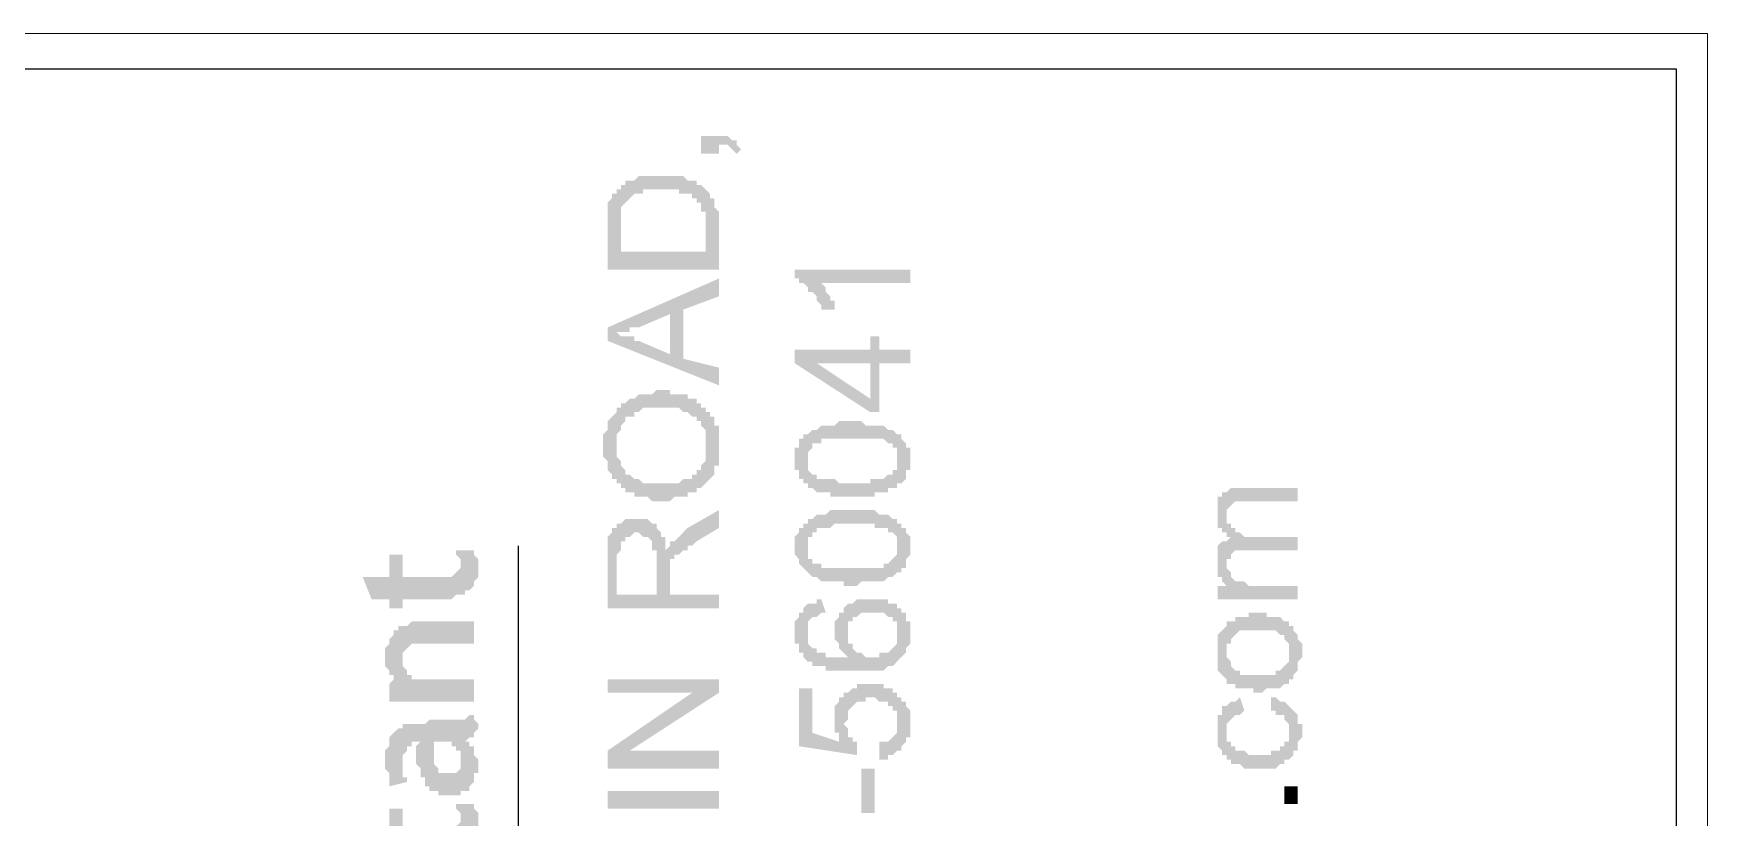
# Model space of a CAD drawing. Header units: inches. Extents: x -41599880 to -41577026, y -18110 to -4738.
# Drawn here: x -41578452 to -41577026, y -5405 to -4738 of the extents above; entities that cross this region are included whole.
import ezdxf

# ---------------------------------------------------------------- set-up
doc = ezdxf.new("R2010")
doc.units = ezdxf.units.IN
doc.header["$MEASUREMENT"] = 0
doc.layers.add('PDF_Geometry', color=40, linetype='Continuous')
doc.layers.add('PDF_Solid Fills', color=9, linetype='Continuous')

msp = doc.modelspace()

# ---------------------------------------------------------------- hatches: boundary and pattern name
at = {"layer": 'PDF_Solid Fills'}
for points in [[(-41577883.1, -4824.7), (-41577883.1, -4839.9), (-41577867.9, -4839.9), (-41577867.9, -4832.3), (-41577867.9, -4832.3), (-41577864.1, -4832.3), (-41577860.3, -4832.3), (-41577860.3, -4832.3), (-41577856.5, -4836.1), (-41577856.5, -4836.1), (-41577852.7, -4839.9), (-41577849, -4836.1), (-41577849, -4836.1), (-41577852.7, -4832.3), (-41577852.7, -4832.3), (-41577852.7, -4828.5), (-41577856.5, -4828.5), (-41577856.5, -4828.5), (-41577860.3, -4824.7), (-41577864.1, -4824.7), (-41577864.1, -4824.7), (-41577867.9, -4824.7)], [(-41577955.1, -4870.2), (-41577951.4, -4904.4), (-41577951.4, -4904.4), (-41577951.4, -4900.6), (-41577951.4, -4896.8), (-41577951.4, -4893), (-41577951.4, -4893), (-41577951.4, -4889.2), (-41577951.4, -4889.2), (-41577951.4, -4885.4), (-41577951.4, -4885.4), (-41577947.6, -4881.6), (-41577947.6, -4881.6), (-41577943.8, -4877.8), (-41577943.8, -4877.8), (-41577940, -4874), (-41577940, -4874), (-41577940, -4874), (-41577936.2, -4874), (-41577932.4, -4874), (-41577932.4, -4870.2), (-41577928.6, -4870.2), (-41577924.8, -4870.2), (-41577924.8, -4870.2), (-41577921, -4870.2), (-41577917.2, -4870.2), (-41577917.2, -4870.2), (-41577913.4, -4870.2), (-41577909.6, -4870.2), (-41577909.6, -4870.2), (-41577905.8, -4870.2), (-41577902, -4870.2), (-41577902, -4874), (-41577898.3, -4874), (-41577898.3, -4874), (-41577894.5, -4874), (-41577890.7, -4874), (-41577890.7, -4877.8), (-41577886.9, -4877.8), (-41577886.9, -4881.6), (-41577886.9, -4881.6), (-41577883.1, -4881.6), (-41577883.1, -4885.4), (-41577883.1, -4889.2), (-41577879.3, -4889.2), (-41577879.3, -4893), (-41577879.3, -4893), (-41577879.3, -4896.8), (-41577879.3, -4900.6), (-41577879.3, -4904.4), (-41577879.3, -4923.3), (-41577879.3, -4870.2), (-41577883.1, -4866.5), (-41577883.1, -4866.5), (-41577886.9, -4866.5), (-41577886.9, -4862.7), (-41577890.7, -4862.7), (-41577890.7, -4862.7), (-41577894.5, -4862.7), (-41577898.3, -4858.9), (-41577898.3, -4858.9), (-41577902, -4858.9), (-41577902, -4858.9), (-41577905.8, -4858.9), (-41577909.6, -4858.9), (-41577909.6, -4858.9), (-41577913.4, -4858.9), (-41577917.2, -4858.9), (-41577921, -4858.9), (-41577921, -4858.9), (-41577924.8, -4858.9), (-41577928.6, -4858.9), (-41577928.6, -4858.9), (-41577932.4, -4858.9), (-41577936.2, -4858.9), (-41577936.2, -4858.9), (-41577940, -4862.7), (-41577940, -4862.7), (-41577943.8, -4862.7), (-41577947.6, -4862.7), (-41577947.6, -4866.5), (-41577951.4, -4866.5), (-41577951.4, -4870.2)], [(-41577962.7, -4904.4), (-41577962.7, -4938.5), (-41577867.9, -4938.5), (-41577867.9, -4900.6), (-41577867.9, -4900.6), (-41577867.9, -4896.8), (-41577867.9, -4893), (-41577867.9, -4893), (-41577867.9, -4889.2), (-41577871.7, -4885.4), (-41577871.7, -4885.4), (-41577871.7, -4881.6), (-41577871.7, -4877.8), (-41577875.5, -4877.8), (-41577875.5, -4874), (-41577875.5, -4874), (-41577879.3, -4870.2), (-41577879.3, -4870.2), (-41577879.3, -4923.3), (-41577951.4, -4923.3), (-41577951.4, -4904.4), (-41577955.1, -4870.2), (-41577955.1, -4874), (-41577958.9, -4874), (-41577958.9, -4877.8), (-41577958.9, -4877.8), (-41577962.7, -4881.6), (-41577962.7, -4885.4), (-41577962.7, -4885.4), (-41577962.7, -4889.2), (-41577962.7, -4889.2), (-41577962.7, -4893), (-41577962.7, -4893), (-41577962.7, -4896.8), (-41577962.7, -4900.6)], [(-41577962.7, -4987.8), (-41577955.1, -4991.6), (-41577951.4, -4991.6), (-41577951.4, -4991.6), (-41577947.6, -4991.6), (-41577943.8, -4991.6), (-41577943.8, -4987.8), (-41577940, -4987.8), (-41577936.2, -4987.8), (-41577936.2, -4987.8), (-41577909.6, -4976.4), (-41577909.6, -5010.6), (-41577898.3, -4972.6), (-41577867.9, -4961.3), (-41577867.9, -4946.1)], [(-41577803.4, -4938.5), (-41577803.4, -4946.1), (-41577803.4, -4946.1), (-41577799.6, -4946.1), (-41577799.6, -4949.9), (-41577795.9, -4949.9), (-41577795.9, -4949.9), (-41577792.1, -4953.7), (-41577792.1, -4957.5), (-41577788.3, -4957.5), (-41577788.3, -4957.5), (-41577784.5, -4961.3), (-41577784.5, -4965.1), (-41577784.5, -4965.1), (-41577780.7, -4949.9), (-41577704.8, -4949.9), (-41577704.8, -4938.5)], [(-41577784.5, -4965.1), (-41577780.7, -4968.9), (-41577780.7, -4968.9), (-41577780.7, -4972.6), (-41577769.3, -4972.6), (-41577769.3, -4972.6), (-41577769.3, -4968.9), (-41577769.3, -4968.9), (-41577769.3, -4965.1), (-41577773.1, -4965.1), (-41577773.1, -4961.3), (-41577773.1, -4961.3), (-41577776.9, -4957.5), (-41577776.9, -4953.7), (-41577776.9, -4953.7), (-41577780.7, -4949.9), (-41577780.7, -4949.9)], [(-41577962.7, -4987.8), (-41577962.7, -4999.2), (-41577867.9, -5037.1), (-41577867.9, -5022), (-41577898.3, -5014.4), (-41577898.3, -4972.6), (-41577909.6, -5010.6), (-41577936.2, -4999.2), (-41577936.2, -4999.2), (-41577940, -4999.2), (-41577940, -4995.4), (-41577943.8, -4995.4), (-41577947.6, -4995.4), (-41577947.6, -4995.4), (-41577951.4, -4995.4), (-41577955.1, -4991.6)], [(-41577803.4, -5006.8), (-41577803.4, -5018.2), (-41577739, -5059.9), (-41577731.4, -5059.9), (-41577731.4, -5018.2), (-41577704.8, -5018.2), (-41577704.8, -5006.8), (-41577731.4, -5006.8), (-41577731.4, -4995.4), (-41577739, -4995.4), (-41577739, -5006.8), (-41577739, -5048.5), (-41577784.5, -5018.2)], [(-41577803.4, -5006.8), (-41577784.5, -5018.2), (-41577739, -5018.2), (-41577739, -5048.5), (-41577739, -5006.8)], [(-41577966.5, -5090.2), (-41577966.5, -5090.2), (-41577966.5, -5090.2), (-41577966.5, -5094), (-41577966.5, -5097.8), (-41577966.5, -5097.8), (-41577962.7, -5101.6), (-41577962.7, -5105.4), (-41577962.7, -5105.4), (-41577962.7, -5109.2), (-41577958.9, -5113), (-41577958.9, -5113), (-41577958.9, -5116.8), (-41577955.1, -5116.8), (-41577955.1, -5086.4), (-41577955.1, -5086.4), (-41577955.1, -5082.6), (-41577955.1, -5078.8), (-41577955.1, -5078.8), (-41577951.4, -5075), (-41577951.4, -5075), (-41577951.4, -5071.3), (-41577947.6, -5067.5), (-41577947.6, -5067.5), (-41577947.6, -5063.7), (-41577943.8, -5063.7), (-41577940, -5063.7), (-41577940, -5059.9), (-41577936.2, -5059.9), (-41577936.2, -5059.9), (-41577932.4, -5056.1), (-41577928.6, -5056.1), (-41577928.6, -5056.1), (-41577924.8, -5056.1), (-41577921, -5056.1), (-41577921, -5056.1), (-41577917.2, -5056.1), (-41577913.4, -5056.1), (-41577909.6, -5056.1), (-41577909.6, -5056.1), (-41577905.8, -5056.1), (-41577902, -5056.1), (-41577902, -5056.1), (-41577898.3, -5059.9), (-41577894.5, -5059.9), (-41577894.5, -5059.9), (-41577890.7, -5063.7), (-41577890.7, -5063.7), (-41577886.9, -5063.7), (-41577886.9, -5063.7), (-41577886.9, -5067.5), (-41577883.1, -5067.5), (-41577883.1, -5071.3), (-41577879.3, -5075), (-41577879.3, -5075), (-41577879.3, -5078.8), (-41577879.3, -5078.8), (-41577879.3, -5082.6), (-41577879.3, -5086.4), (-41577879.3, -5090.2), (-41577879.3, -5059.9), (-41577879.3, -5056.1), (-41577883.1, -5056.1), (-41577883.1, -5052.3), (-41577886.9, -5052.3), (-41577886.9, -5048.5), (-41577890.7, -5048.5), (-41577890.7, -5048.5), (-41577894.5, -5048.5), (-41577894.5, -5044.7), (-41577898.3, -5044.7), (-41577902, -5044.7), (-41577902, -5044.7), (-41577905.8, -5044.7), (-41577909.6, -5044.7), (-41577909.6, -5040.9), (-41577913.4, -5040.9), (-41577917.2, -5040.9), (-41577917.2, -5040.9), (-41577921, -5040.9), (-41577921, -5040.9), (-41577924.8, -5044.7), (-41577928.6, -5044.7), (-41577928.6, -5044.7), (-41577932.4, -5044.7), (-41577936.2, -5044.7), (-41577936.2, -5044.7), (-41577940, -5048.5), (-41577943.8, -5048.5), (-41577943.8, -5048.5), (-41577943.8, -5048.5), (-41577947.6, -5052.3), (-41577951.4, -5052.3), (-41577951.4, -5056.1), (-41577955.1, -5056.1), (-41577955.1, -5059.9), (-41577955.1, -5059.9), (-41577958.9, -5063.7), (-41577958.9, -5063.7), (-41577958.9, -5063.7), (-41577962.7, -5067.5), (-41577962.7, -5071.3), (-41577962.7, -5071.3), (-41577962.7, -5075), (-41577966.5, -5078.8), (-41577966.5, -5078.8), (-41577966.5, -5082.6), (-41577966.5, -5086.4)], [(-41577955.1, -5116.8), (-41577955.1, -5120.6), (-41577951.4, -5120.6), (-41577951.4, -5120.6), (-41577951.4, -5124.4), (-41577947.6, -5124.4), (-41577947.6, -5128.1), (-41577943.8, -5128.1), (-41577940, -5128.1), (-41577940, -5131.9), (-41577936.2, -5131.9), (-41577936.2, -5131.9), (-41577932.4, -5131.9), (-41577928.6, -5131.9), (-41577928.6, -5131.9), (-41577924.8, -5135.7), (-41577921, -5135.7), (-41577917.2, -5135.7), (-41577913.4, -5135.7), (-41577913.4, -5135.7), (-41577913.4, -5135.7), (-41577909.6, -5135.7), (-41577905.8, -5131.9), (-41577902, -5131.9), (-41577902, -5131.9), (-41577898.3, -5131.9), (-41577894.5, -5131.9), (-41577894.5, -5128.1), (-41577890.7, -5128.1), (-41577890.7, -5128.1), (-41577886.9, -5128.1), (-41577886.9, -5124.4), (-41577883.1, -5124.4), (-41577883.1, -5124.4), (-41577879.3, -5120.6), (-41577879.3, -5120.6), (-41577875.5, -5116.8), (-41577875.5, -5116.8), (-41577871.7, -5113), (-41577871.7, -5113), (-41577871.7, -5109.2), (-41577871.7, -5105.4), (-41577867.9, -5105.4), (-41577867.9, -5101.6), (-41577867.9, -5097.8), (-41577867.9, -5097.8), (-41577867.9, -5094), (-41577867.9, -5090.2), (-41577867.9, -5090.2), (-41577867.9, -5086.4), (-41577867.9, -5086.4), (-41577867.9, -5082.6), (-41577867.9, -5078.8), (-41577867.9, -5078.8), (-41577867.9, -5075), (-41577867.9, -5071.3), (-41577871.7, -5071.3), (-41577871.7, -5067.5), (-41577871.7, -5063.7), (-41577871.7, -5063.7), (-41577875.5, -5063.7), (-41577875.5, -5059.9), (-41577879.3, -5059.9), (-41577879.3, -5090.2), (-41577879.3, -5090.2), (-41577879.3, -5090.2), (-41577879.3, -5094), (-41577879.3, -5097.8), (-41577879.3, -5097.8), (-41577879.3, -5101.6), (-41577883.1, -5105.4), (-41577883.1, -5105.4), (-41577883.1, -5109.2), (-41577886.9, -5109.2), (-41577886.9, -5113), (-41577886.9, -5113), (-41577890.7, -5113), (-41577890.7, -5116.8), (-41577894.5, -5116.8), (-41577898.3, -5116.8), (-41577898.3, -5116.8), (-41577902, -5120.6), (-41577902, -5120.6), (-41577905.8, -5120.6), (-41577909.6, -5120.6), (-41577913.4, -5120.6), (-41577913.4, -5120.6), (-41577917.2, -5120.6), (-41577921, -5120.6), (-41577924.8, -5120.6), (-41577928.6, -5120.6), (-41577928.6, -5120.6), (-41577932.4, -5120.6), (-41577936.2, -5116.8), (-41577936.2, -5116.8), (-41577940, -5116.8), (-41577940, -5116.8), (-41577943.8, -5113), (-41577943.8, -5113), (-41577947.6, -5113), (-41577947.6, -5109.2), (-41577947.6, -5109.2), (-41577951.4, -5105.4), (-41577951.4, -5101.6), (-41577951.4, -5101.6), (-41577955.1, -5097.8), (-41577955.1, -5097.8), (-41577955.1, -5094), (-41577955.1, -5090.2), (-41577955.1, -5086.4)], [(-41577803.4, -5101.6), (-41577803.4, -5101.6), (-41577803.4, -5101.6), (-41577803.4, -5105.4), (-41577803.4, -5109.2), (-41577799.6, -5109.2), (-41577799.6, -5113), (-41577799.6, -5116.8), (-41577795.9, -5116.8), (-41577795.9, -5116.8), (-41577795.9, -5120.6), (-41577792.1, -5120.6), (-41577792.1, -5101.6), (-41577792.1, -5097.8), (-41577792.1, -5097.8), (-41577792.1, -5094), (-41577792.1, -5094), (-41577788.3, -5090.2), (-41577788.3, -5086.4), (-41577784.5, -5086.4), (-41577784.5, -5086.4), (-41577784.5, -5086.4), (-41577780.7, -5086.4), (-41577780.7, -5082.6), (-41577776.9, -5082.6), (-41577776.9, -5082.6), (-41577773.1, -5082.6), (-41577769.3, -5082.6), (-41577769.3, -5082.6), (-41577765.5, -5082.6), (-41577761.7, -5082.6), (-41577757.9, -5082.6), (-41577754.1, -5082.6), (-41577754.1, -5082.6), (-41577750.3, -5082.6), (-41577746.6, -5082.6), (-41577742.8, -5082.6), (-41577739, -5082.6), (-41577735.2, -5082.6), (-41577735.2, -5082.6), (-41577731.4, -5082.6), (-41577731.4, -5082.6), (-41577727.6, -5082.6), (-41577723.8, -5086.4), (-41577723.8, -5086.4), (-41577723.8, -5086.4), (-41577720, -5086.4), (-41577720, -5090.2), (-41577716.2, -5090.2), (-41577716.2, -5094), (-41577716.2, -5094), (-41577716.2, -5097.8), (-41577716.2, -5101.6), (-41577716.2, -5078.8), (-41577716.2, -5078.8), (-41577720, -5075), (-41577720, -5075), (-41577723.8, -5075), (-41577727.6, -5071.3), (-41577727.6, -5071.3), (-41577727.6, -5071.3), (-41577731.4, -5071.3), (-41577735.2, -5071.3), (-41577735.2, -5071.3), (-41577739, -5071.3), (-41577742.8, -5071.3), (-41577746.6, -5067.5), (-41577746.6, -5067.5), (-41577750.3, -5067.5), (-41577754.1, -5067.5), (-41577754.1, -5067.5), (-41577757.9, -5067.5), (-41577761.7, -5067.5), (-41577765.5, -5067.5), (-41577769.3, -5071.3), (-41577769.3, -5071.3), (-41577773.1, -5071.3), (-41577773.1, -5071.3), (-41577776.9, -5071.3), (-41577780.7, -5071.3), (-41577780.7, -5071.3), (-41577784.5, -5075), (-41577788.3, -5075), (-41577788.3, -5075), (-41577792.1, -5078.8), (-41577792.1, -5078.8), (-41577795.9, -5078.8), (-41577795.9, -5082.6), (-41577799.6, -5082.6), (-41577799.6, -5086.4), (-41577799.6, -5086.4), (-41577799.6, -5090.2), (-41577803.4, -5090.2), (-41577803.4, -5094), (-41577803.4, -5097.8)], [(-41577792.1, -5120.6), (-41577792.1, -5124.4), (-41577788.3, -5124.4), (-41577788.3, -5124.4), (-41577784.5, -5128.1), (-41577780.7, -5128.1), (-41577780.7, -5128.1), (-41577776.9, -5128.1), (-41577776.9, -5128.1), (-41577773.1, -5128.1), (-41577773.1, -5131.9), (-41577769.3, -5131.9), (-41577765.5, -5131.9), (-41577761.7, -5131.9), (-41577761.7, -5131.9), (-41577757.9, -5131.9), (-41577754.1, -5131.9), (-41577754.1, -5131.9), (-41577750.3, -5131.9), (-41577746.6, -5131.9), (-41577742.8, -5131.9), (-41577739, -5131.9), (-41577735.2, -5131.9), (-41577735.2, -5128.1), (-41577731.4, -5128.1), (-41577727.6, -5128.1), (-41577727.6, -5128.1), (-41577723.8, -5128.1), (-41577723.8, -5124.4), (-41577720, -5124.4), (-41577720, -5124.4), (-41577716.2, -5124.4), (-41577716.2, -5120.6), (-41577712.4, -5120.6), (-41577712.4, -5120.6), (-41577708.6, -5116.8), (-41577708.6, -5116.8), (-41577708.6, -5113), (-41577708.6, -5109.2), (-41577704.8, -5109.2), (-41577704.8, -5105.4), (-41577704.8, -5101.6), (-41577704.8, -5101.6), (-41577704.8, -5101.6), (-41577704.8, -5097.8), (-41577704.8, -5094), (-41577704.8, -5090.2), (-41577708.6, -5090.2), (-41577708.6, -5086.4), (-41577708.6, -5086.4), (-41577712.4, -5082.6), (-41577712.4, -5082.6), (-41577712.4, -5078.8), (-41577716.2, -5078.8), (-41577716.2, -5101.6), (-41577716.2, -5101.6), (-41577716.2, -5101.6), (-41577716.2, -5105.4), (-41577716.2, -5109.2), (-41577720, -5109.2), (-41577720, -5113), (-41577723.8, -5113), (-41577723.8, -5113), (-41577723.8, -5113), (-41577727.6, -5116.8), (-41577727.6, -5116.8), (-41577731.4, -5116.8), (-41577731.4, -5116.8), (-41577735.2, -5116.8), (-41577739, -5116.8), (-41577739, -5120.6), (-41577742.8, -5120.6), (-41577746.6, -5120.6), (-41577750.3, -5120.6), (-41577754.1, -5120.6), (-41577757.9, -5120.6), (-41577757.9, -5120.6), (-41577761.7, -5120.6), (-41577765.5, -5120.6), (-41577769.3, -5116.8), (-41577773.1, -5116.8), (-41577773.1, -5116.8), (-41577776.9, -5116.8), (-41577780.7, -5116.8), (-41577780.7, -5116.8), (-41577784.5, -5116.8), (-41577784.5, -5113), (-41577788.3, -5113), (-41577788.3, -5113), (-41577792.1, -5109.2), (-41577792.1, -5109.2), (-41577792.1, -5105.4), (-41577792.1, -5101.6), (-41577792.1, -5101.6)], [(-41577443.1, -5147.1), (-41577443.1, -5147.1), (-41577443.1, -5150.9), (-41577443.1, -5150.9), (-41577443.1, -5154.7), (-41577443.1, -5158.5), (-41577439.3, -5158.5), (-41577439.3, -5162.3), (-41577435.6, -5162.3), (-41577435.6, -5166.1), (-41577435.6, -5147.1), (-41577435.6, -5147.1), (-41577435.6, -5143.3), (-41577431.8, -5139.5), (-41577431.8, -5139.5), (-41577431.8, -5139.5), (-41577428, -5135.7), (-41577428, -5135.7), (-41577424.2, -5135.7), (-41577420.4, -5135.7), (-41577416.6, -5135.7), (-41577374.9, -5135.7), (-41577374.9, -5124.4), (-41577420.4, -5124.4), (-41577420.4, -5124.4), (-41577424.2, -5124.4), (-41577428, -5124.4), (-41577431.8, -5124.4), (-41577431.8, -5124.4), (-41577435.6, -5128.1), (-41577439.3, -5128.1), (-41577439.3, -5128.1), (-41577439.3, -5131.9), (-41577443.1, -5131.9), (-41577443.1, -5135.7), (-41577443.1, -5135.7), (-41577443.1, -5139.5), (-41577443.1, -5143.3)], [(-41577913.4, -5177.4), (-41577909.6, -5200.2), (-41577909.6, -5196.4), (-41577909.6, -5196.4), (-41577909.6, -5192.6), (-41577909.6, -5192.6), (-41577909.6, -5188.8), (-41577909.6, -5185), (-41577905.8, -5185), (-41577905.8, -5185), (-41577905.8, -5181.2), (-41577902, -5181.2), (-41577902, -5181.2), (-41577898.3, -5177.4), (-41577898.3, -5177.4), (-41577894.5, -5177.4), (-41577894.5, -5173.7), (-41577890.7, -5173.7), (-41577886.9, -5169.9), (-41577867.9, -5158.5), (-41577867.9, -5143.3), (-41577894.5, -5158.5), (-41577894.5, -5158.5), (-41577898.3, -5162.3), (-41577898.3, -5162.3), (-41577902, -5166.1), (-41577902, -5166.1), (-41577905.8, -5169.9), (-41577905.8, -5169.9), (-41577909.6, -5169.9), (-41577909.6, -5173.7), (-41577909.6, -5173.7)], [(-41577803.4, -5173.7), (-41577803.4, -5173.7), (-41577803.4, -5177.4), (-41577803.4, -5181.2), (-41577803.4, -5181.2), (-41577799.6, -5185), (-41577799.6, -5188.8), (-41577799.6, -5188.8), (-41577795.9, -5192.6), (-41577795.9, -5192.6), (-41577795.9, -5192.6), (-41577792.1, -5196.4), (-41577792.1, -5173.7), (-41577792.1, -5173.7), (-41577792.1, -5169.9), (-41577792.1, -5169.9), (-41577792.1, -5166.1), (-41577788.3, -5166.1), (-41577788.3, -5162.3), (-41577784.5, -5162.3), (-41577784.5, -5162.3), (-41577784.5, -5158.5), (-41577780.7, -5158.5), (-41577780.7, -5158.5), (-41577776.9, -5158.5), (-41577776.9, -5158.5), (-41577773.1, -5158.5), (-41577769.3, -5154.7), (-41577769.3, -5154.7), (-41577765.5, -5154.7), (-41577761.7, -5154.7), (-41577757.9, -5154.7), (-41577754.1, -5154.7), (-41577754.1, -5154.7), (-41577750.3, -5154.7), (-41577746.6, -5154.7), (-41577742.8, -5154.7), (-41577739, -5154.7), (-41577735.2, -5154.7), (-41577735.2, -5158.5), (-41577731.4, -5158.5), (-41577731.4, -5158.5), (-41577727.6, -5158.5), (-41577723.8, -5158.5), (-41577723.8, -5158.5), (-41577723.8, -5162.3), (-41577720, -5162.3), (-41577720, -5162.3), (-41577716.2, -5166.1), (-41577716.2, -5166.1), (-41577716.2, -5169.9), (-41577716.2, -5173.7), (-41577716.2, -5173.7), (-41577716.2, -5154.7), (-41577716.2, -5150.9), (-41577720, -5150.9), (-41577720, -5150.9), (-41577723.8, -5147.1), (-41577727.6, -5147.1), (-41577727.6, -5147.1), (-41577727.6, -5147.1), (-41577731.4, -5147.1), (-41577735.2, -5143.3), (-41577735.2, -5143.3), (-41577739, -5143.3), (-41577742.8, -5143.3), (-41577746.6, -5143.3), (-41577746.6, -5143.3), (-41577750.3, -5143.3), (-41577754.1, -5143.3), (-41577754.1, -5143.3), (-41577757.9, -5143.3), (-41577761.7, -5143.3), (-41577765.5, -5143.3), (-41577769.3, -5143.3), (-41577769.3, -5143.3), (-41577773.1, -5143.3), (-41577773.1, -5143.3), (-41577776.9, -5147.1), (-41577780.7, -5147.1), (-41577780.7, -5147.1), (-41577784.5, -5147.1), (-41577788.3, -5150.9), (-41577788.3, -5150.9), (-41577792.1, -5150.9), (-41577792.1, -5154.7), (-41577795.9, -5154.7), (-41577795.9, -5158.5), (-41577799.6, -5158.5), (-41577799.6, -5162.3), (-41577799.6, -5162.3), (-41577799.6, -5162.3), (-41577803.4, -5166.1), (-41577803.4, -5169.9)], [(-41577962.7, -5185), (-41577962.7, -5226.8), (-41577867.9, -5226.8), (-41577867.9, -5215.4), (-41577909.6, -5215.4), (-41577909.6, -5200.2), (-41577913.4, -5177.4), (-41577913.4, -5173.7), (-41577913.4, -5173.7), (-41577913.4, -5169.9), (-41577913.4, -5166.1), (-41577917.2, -5166.1), (-41577917.2, -5162.3), (-41577917.2, -5162.3), (-41577921, -5158.5), (-41577921, -5158.5), (-41577921, -5154.7), (-41577921, -5215.4), (-41577955.1, -5215.4), (-41577955.1, -5185), (-41577955.1, -5158.5), (-41577958.9, -5158.5), (-41577958.9, -5162.3), (-41577958.9, -5162.3), (-41577962.7, -5166.1), (-41577962.7, -5166.1), (-41577962.7, -5166.1), (-41577962.7, -5169.9), (-41577962.7, -5173.7), (-41577962.7, -5173.7), (-41577962.7, -5177.4), (-41577962.7, -5181.2)], [(-41577955.1, -5158.5), (-41577955.1, -5185), (-41577955.1, -5181.2), (-41577955.1, -5181.2), (-41577951.4, -5177.4), (-41577951.4, -5173.7), (-41577951.4, -5173.7), (-41577951.4, -5169.9), (-41577947.6, -5169.9), (-41577947.6, -5166.1), (-41577947.6, -5166.1), (-41577943.8, -5166.1), (-41577940, -5162.3), (-41577940, -5162.3), (-41577936.2, -5162.3), (-41577936.2, -5162.3), (-41577932.4, -5166.1), (-41577928.6, -5166.1), (-41577928.6, -5166.1), (-41577924.8, -5169.9), (-41577924.8, -5169.9), (-41577924.8, -5173.7), (-41577924.8, -5173.7), (-41577924.8, -5177.4), (-41577921, -5177.4), (-41577921, -5181.2), (-41577921, -5185), (-41577921, -5188.8), (-41577921, -5215.4), (-41577921, -5154.7), (-41577924.8, -5154.7), (-41577924.8, -5154.7), (-41577928.6, -5150.9), (-41577928.6, -5150.9), (-41577932.4, -5150.9), (-41577936.2, -5150.9), (-41577940, -5150.9), (-41577940, -5150.9), (-41577943.8, -5150.9), (-41577943.8, -5150.9), (-41577947.6, -5150.9), (-41577951.4, -5154.7), (-41577951.4, -5154.7), (-41577955.1, -5154.7)], [(-41577792.1, -5196.4), (-41577792.1, -5196.4), (-41577788.3, -5200.2), (-41577788.3, -5200.2), (-41577784.5, -5200.2), (-41577780.7, -5204), (-41577780.7, -5204), (-41577776.9, -5204), (-41577776.9, -5204), (-41577773.1, -5204), (-41577773.1, -5204), (-41577769.3, -5204), (-41577765.5, -5204), (-41577761.7, -5204), (-41577761.7, -5207.8), (-41577757.9, -5207.8), (-41577754.1, -5207.8), (-41577754.1, -5207.8), (-41577750.3, -5207.8), (-41577746.6, -5204), (-41577742.8, -5204), (-41577739, -5204), (-41577735.2, -5204), (-41577735.2, -5204), (-41577731.4, -5204), (-41577727.6, -5204), (-41577727.6, -5204), (-41577723.8, -5200.2), (-41577723.8, -5200.2), (-41577720, -5200.2), (-41577720, -5200.2), (-41577716.2, -5196.4), (-41577716.2, -5196.4), (-41577712.4, -5196.4), (-41577712.4, -5192.6), (-41577708.6, -5192.6), (-41577708.6, -5188.8), (-41577708.6, -5188.8), (-41577708.6, -5185), (-41577704.8, -5181.2), (-41577704.8, -5181.2), (-41577704.8, -5177.4), (-41577704.8, -5173.7), (-41577704.8, -5173.7), (-41577704.8, -5169.9), (-41577704.8, -5169.9), (-41577704.8, -5166.1), (-41577708.6, -5162.3), (-41577708.6, -5162.3), (-41577708.6, -5158.5), (-41577712.4, -5158.5), (-41577712.4, -5158.5), (-41577712.4, -5154.7), (-41577716.2, -5154.7), (-41577716.2, -5173.7), (-41577716.2, -5177.4), (-41577716.2, -5177.4), (-41577716.2, -5181.2), (-41577716.2, -5181.2), (-41577720, -5185), (-41577720, -5185), (-41577723.8, -5188.8), (-41577723.8, -5188.8), (-41577723.8, -5188.8), (-41577727.6, -5188.8), (-41577727.6, -5192.6), (-41577731.4, -5192.6), (-41577731.4, -5192.6), (-41577735.2, -5192.6), (-41577739, -5192.6), (-41577739, -5192.6), (-41577742.8, -5192.6), (-41577746.6, -5192.6), (-41577750.3, -5192.6), (-41577754.1, -5192.6), (-41577757.9, -5192.6), (-41577757.9, -5192.6), (-41577761.7, -5192.6), (-41577765.5, -5192.6), (-41577769.3, -5192.6), (-41577773.1, -5192.6), (-41577773.1, -5192.6), (-41577776.9, -5192.6), (-41577780.7, -5192.6), (-41577780.7, -5188.8), (-41577784.5, -5188.8), (-41577784.5, -5188.8), (-41577788.3, -5188.8), (-41577788.3, -5185), (-41577792.1, -5185), (-41577792.1, -5181.2), (-41577792.1, -5181.2), (-41577792.1, -5177.4), (-41577792.1, -5173.7)], [(-41577435.6, -5166.1), (-41577431.8, -5166.1), (-41577431.8, -5181.2), (-41577431.8, -5181.2), (-41577428, -5177.4), (-41577428, -5177.4), (-41577424.2, -5177.4), (-41577420.4, -5177.4), (-41577420.4, -5177.4), (-41577374.9, -5177.4), (-41577374.9, -5166.1), (-41577412.8, -5166.1), (-41577416.6, -5166.1), (-41577420.4, -5166.1), (-41577420.4, -5166.1), (-41577424.2, -5162.3), (-41577428, -5162.3), (-41577428, -5162.3), (-41577428, -5158.5), (-41577431.8, -5158.5), (-41577431.8, -5158.5), (-41577431.8, -5154.7), (-41577435.6, -5154.7), (-41577435.6, -5150.9), (-41577435.6, -5147.1)], [(-41577443.1, -5185), (-41577443.1, -5188.8), (-41577443.1, -5192.6), (-41577443.1, -5192.6), (-41577443.1, -5196.4), (-41577443.1, -5200.2), (-41577439.3, -5200.2), (-41577439.3, -5204), (-41577439.3, -5204), (-41577435.6, -5207.8), (-41577435.6, -5188.8), (-41577435.6, -5188.8), (-41577435.6, -5185), (-41577431.8, -5185), (-41577431.8, -5181.2), (-41577431.8, -5166.1), (-41577431.8, -5166.1), (-41577435.6, -5169.9), (-41577439.3, -5169.9), (-41577439.3, -5169.9), (-41577443.1, -5173.7), (-41577443.1, -5177.4), (-41577443.1, -5177.4), (-41577443.1, -5181.2)], [(-41578171.3, -5200.2), (-41578163.7, -5219.2), (-41578148.6, -5219.2), (-41578148.6, -5226.8), (-41578137.2, -5226.8), (-41578137.2, -5219.2), (-41578099.3, -5219.2), (-41578095.5, -5219.2), (-41578091.7, -5215.4), (-41578087.9, -5215.4), (-41578087.9, -5215.4), (-41578087.9, -5188.8), (-41578087.9, -5192.6), (-41578087.9, -5192.6), (-41578091.7, -5196.4), (-41578091.7, -5196.4), (-41578091.7, -5196.4), (-41578095.5, -5200.2), (-41578095.5, -5200.2), (-41578099.3, -5200.2), (-41578103.1, -5200.2), (-41578137.2, -5200.2), (-41578137.2, -5181.2), (-41578148.6, -5181.2), (-41578148.6, -5200.2)], [(-41578091.7, -5177.4), (-41578091.7, -5177.4), (-41578091.7, -5181.2), (-41578087.9, -5185), (-41578087.9, -5185), (-41578087.9, -5188.8), (-41578087.9, -5215.4), (-41578084.1, -5215.4), (-41578084.1, -5211.6), (-41578080.3, -5211.6), (-41578080.3, -5211.6), (-41578076.5, -5207.8), (-41578076.5, -5207.8), (-41578076.5, -5204), (-41578072.7, -5200.2), (-41578072.7, -5196.4), (-41578072.7, -5196.4), (-41578072.7, -5192.6), (-41578072.7, -5188.8), (-41578072.7, -5188.8), (-41578072.7, -5185), (-41578076.5, -5181.2), (-41578076.5, -5181.2), (-41578076.5, -5177.4)], [(-41577435.6, -5207.8), (-41577431.8, -5207.8), (-41577431.8, -5196.4), (-41577435.6, -5192.6), (-41577435.6, -5192.6), (-41577435.6, -5188.8)], [(-41577443.1, -5207.8), (-41577443.1, -5219.2), (-41577374.9, -5219.2), (-41577374.9, -5207.8), (-41577409, -5207.8), (-41577412.8, -5207.8), (-41577412.8, -5207.8), (-41577416.6, -5207.8), (-41577420.4, -5204), (-41577424.2, -5204), (-41577424.2, -5204), (-41577428, -5204), (-41577428, -5204), (-41577431.8, -5200.2), (-41577431.8, -5196.4), (-41577431.8, -5196.4), (-41577431.8, -5207.8)], [(-41577803.4, -5245.7), (-41577803.4, -5249.5), (-41577803.4, -5249.5), (-41577803.4, -5253.3), (-41577803.4, -5257.1), (-41577799.6, -5257.1), (-41577799.6, -5260.9), (-41577799.6, -5264.7), (-41577795.9, -5264.7), (-41577795.9, -5268.5), (-41577795.9, -5268.5), (-41577792.1, -5245.7), (-41577792.1, -5245.7), (-41577792.1, -5245.7), (-41577792.1, -5241.9), (-41577792.1, -5238.1), (-41577792.1, -5238.1), (-41577788.3, -5234.3), (-41577788.3, -5234.3), (-41577784.5, -5234.3), (-41577784.5, -5234.3), (-41577780.7, -5230.5), (-41577776.9, -5230.5), (-41577780.7, -5219.2), (-41577780.7, -5219.2), (-41577784.5, -5219.2), (-41577784.5, -5223), (-41577788.3, -5223), (-41577792.1, -5223), (-41577792.1, -5223), (-41577795.9, -5226.8), (-41577795.9, -5226.8), (-41577795.9, -5230.5), (-41577799.6, -5230.5), (-41577799.6, -5234.3), (-41577799.6, -5234.3), (-41577803.4, -5238.1), (-41577803.4, -5241.9), (-41577803.4, -5241.9)], [(-41577795.9, -5268.5), (-41577792.1, -5272.3), (-41577792.1, -5272.3), (-41577792.1, -5272.3), (-41577788.3, -5272.3), (-41577788.3, -5276.1), (-41577784.5, -5276.1), (-41577784.5, -5276.1), (-41577780.7, -5276.1), (-41577776.9, -5276.1), (-41577776.9, -5279.9), (-41577773.1, -5279.9), (-41577769.3, -5279.9), (-41577769.3, -5279.9), (-41577765.5, -5279.9), (-41577761.7, -5279.9), (-41577757.9, -5279.9), (-41577754.1, -5279.9), (-41577750.3, -5279.9), (-41577750.3, -5279.9), (-41577746.6, -5279.9), (-41577742.8, -5279.9), (-41577742.8, -5279.9), (-41577739, -5279.9), (-41577735.2, -5279.9), (-41577731.4, -5279.9), (-41577731.4, -5279.9), (-41577727.6, -5279.9), (-41577723.8, -5276.1), (-41577723.8, -5276.1), (-41577720, -5276.1), (-41577720, -5276.1), (-41577716.2, -5272.3), (-41577716.2, -5272.3), (-41577716.2, -5272.3), (-41577712.4, -5268.5), (-41577712.4, -5268.5), (-41577708.6, -5264.7), (-41577708.6, -5264.7), (-41577708.6, -5260.9), (-41577704.8, -5257.1), (-41577704.8, -5257.1), (-41577704.8, -5253.3), (-41577704.8, -5249.5), (-41577704.8, -5249.5), (-41577704.8, -5245.7), (-41577704.8, -5245.7), (-41577704.8, -5241.9), (-41577704.8, -5238.1), (-41577708.6, -5238.1), (-41577708.6, -5234.3), (-41577708.6, -5230.5), (-41577708.6, -5230.5), (-41577712.4, -5230.5), (-41577712.4, -5226.8), (-41577716.2, -5226.8), (-41577716.2, -5249.5), (-41577716.2, -5249.5), (-41577716.2, -5253.3), (-41577716.2, -5257.1), (-41577716.2, -5257.1), (-41577716.2, -5257.1), (-41577720, -5260.9), (-41577720, -5260.9), (-41577723.8, -5264.7), (-41577727.6, -5264.7), (-41577727.6, -5264.7), (-41577731.4, -5264.7), (-41577731.4, -5268.5), (-41577735.2, -5268.5), (-41577739, -5268.5), (-41577739, -5268.5), (-41577742.8, -5268.5), (-41577742.8, -5268.5), (-41577746.6, -5264.7), (-41577750.3, -5264.7), (-41577750.3, -5264.7), (-41577754.1, -5260.9), (-41577754.1, -5260.9), (-41577754.1, -5257.1), (-41577757.9, -5268.5), (-41577757.9, -5268.5), (-41577761.7, -5268.5), (-41577765.5, -5268.5), (-41577765.5, -5268.5), (-41577769.3, -5268.5), (-41577773.1, -5268.5), (-41577773.1, -5268.5), (-41577776.9, -5268.5), (-41577776.9, -5264.7), (-41577780.7, -5264.7), (-41577784.5, -5264.7), (-41577784.5, -5260.9), (-41577788.3, -5260.9), (-41577788.3, -5260.9), (-41577792.1, -5257.1), (-41577792.1, -5253.3), (-41577792.1, -5253.3), (-41577792.1, -5249.5), (-41577792.1, -5245.7)], [(-41577769.3, -5245.7), (-41577769.3, -5245.7), (-41577769.3, -5249.5), (-41577769.3, -5253.3), (-41577769.3, -5253.3), (-41577765.5, -5257.1), (-41577765.5, -5260.9), (-41577765.5, -5260.9), (-41577765.5, -5260.9), (-41577761.7, -5264.7), (-41577761.7, -5264.7), (-41577757.9, -5268.5), (-41577757.9, -5268.5), (-41577754.1, -5257.1), (-41577757.9, -5257.1), (-41577757.9, -5253.3), (-41577757.9, -5249.5), (-41577757.9, -5249.5), (-41577761.7, -5226.8), (-41577761.7, -5226.8), (-41577761.7, -5230.5), (-41577765.5, -5230.5), (-41577765.5, -5234.3), (-41577765.5, -5234.3), (-41577769.3, -5238.1), (-41577769.3, -5241.9), (-41577769.3, -5241.9)], [(-41577761.7, -5226.8), (-41577757.9, -5249.5), (-41577757.9, -5245.7), (-41577757.9, -5245.7), (-41577757.9, -5241.9), (-41577757.9, -5238.1), (-41577754.1, -5238.1), (-41577754.1, -5234.3), (-41577750.3, -5234.3), (-41577750.3, -5234.3), (-41577746.6, -5230.5), (-41577746.6, -5230.5), (-41577742.8, -5230.5), (-41577739, -5230.5), (-41577739, -5230.5), (-41577735.2, -5230.5), (-41577731.4, -5230.5), (-41577731.4, -5230.5), (-41577727.6, -5230.5), (-41577723.8, -5234.3), (-41577723.8, -5234.3), (-41577720, -5234.3), (-41577720, -5238.1), (-41577716.2, -5238.1), (-41577716.2, -5241.9), (-41577716.2, -5241.9), (-41577716.2, -5245.7), (-41577716.2, -5249.5), (-41577716.2, -5226.8), (-41577716.2, -5223), (-41577720, -5223), (-41577720, -5223), (-41577723.8, -5223), (-41577723.8, -5219.2), (-41577727.6, -5219.2), (-41577731.4, -5219.2), (-41577731.4, -5219.2), (-41577735.2, -5219.2), (-41577739, -5219.2), (-41577739, -5219.2), (-41577742.8, -5219.2), (-41577742.8, -5219.2), (-41577746.6, -5219.2), (-41577750.3, -5219.2), (-41577750.3, -5219.2), (-41577754.1, -5223), (-41577757.9, -5223), (-41577757.9, -5223)], [(-41577443.1, -5264.7), (-41577443.1, -5268.5), (-41577443.1, -5268.5), (-41577443.1, -5272.3), (-41577443.1, -5276.1), (-41577443.1, -5276.1), (-41577443.1, -5279.9), (-41577439.3, -5283.6), (-41577439.3, -5283.6), (-41577435.6, -5287.4), (-41577435.6, -5287.4), (-41577435.6, -5287.4), (-41577435.6, -5264.7), (-41577435.6, -5264.7), (-41577435.6, -5260.9), (-41577435.6, -5257.1), (-41577431.8, -5257.1), (-41577431.8, -5253.3), (-41577431.8, -5253.3), (-41577428, -5249.5), (-41577428, -5249.5), (-41577424.2, -5245.7), (-41577424.2, -5245.7), (-41577420.4, -5245.7), (-41577416.6, -5245.7), (-41577416.6, -5245.7), (-41577412.8, -5245.7), (-41577409, -5245.7), (-41577409, -5245.7), (-41577405.2, -5245.7), (-41577401.4, -5245.7), (-41577397.6, -5245.7), (-41577397.6, -5245.7), (-41577393.8, -5245.7), (-41577393.8, -5245.7), (-41577390, -5249.5), (-41577390, -5249.5), (-41577386.3, -5249.5), (-41577386.3, -5253.3), (-41577386.3, -5253.3), (-41577382.5, -5257.1), (-41577382.5, -5260.9), (-41577382.5, -5260.9), (-41577382.5, -5264.7), (-41577382.5, -5287.4), (-41577378.7, -5287.4), (-41577378.7, -5283.6), (-41577378.7, -5283.6), (-41577374.9, -5279.9), (-41577374.9, -5276.1), (-41577374.9, -5276.1), (-41577374.9, -5272.3), (-41577371.1, -5268.5), (-41577371.1, -5268.5), (-41577371.1, -5264.7), (-41577371.1, -5264.7), (-41577371.1, -5260.9), (-41577371.1, -5257.1), (-41577374.9, -5253.3), (-41577374.9, -5253.3), (-41577374.9, -5249.5), (-41577374.9, -5249.5), (-41577378.7, -5245.7), (-41577378.7, -5245.7), (-41577378.7, -5241.9), (-41577382.5, -5241.9), (-41577382.5, -5238.1), (-41577386.3, -5238.1), (-41577390, -5234.3), (-41577390, -5234.3), (-41577390, -5234.3), (-41577393.8, -5234.3), (-41577393.8, -5234.3), (-41577397.6, -5234.3), (-41577401.4, -5234.3), (-41577401.4, -5230.5), (-41577405.2, -5230.5), (-41577409, -5230.5), (-41577412.8, -5230.5), (-41577416.6, -5230.5), (-41577416.6, -5234.3), (-41577420.4, -5234.3), (-41577424.2, -5234.3), (-41577424.2, -5234.3), (-41577428, -5234.3), (-41577428, -5238.1), (-41577431.8, -5238.1), (-41577435.6, -5238.1), (-41577435.6, -5241.9), (-41577435.6, -5241.9), (-41577439.3, -5245.7), (-41577439.3, -5245.7), (-41577443.1, -5249.5), (-41577443.1, -5249.5), (-41577443.1, -5253.3), (-41577443.1, -5257.1), (-41577443.1, -5257.1), (-41577443.1, -5260.9)], [(-41578152.4, -5268.5), (-41578152.4, -5268.5), (-41578152.4, -5272.3), (-41578152.4, -5276.1), (-41578148.6, -5279.9), (-41578148.6, -5279.9), (-41578148.6, -5283.6), (-41578144.8, -5283.6), (-41578144.8, -5287.4), (-41578144.8, -5287.4), (-41578141, -5245.7), (-41578144.8, -5245.7), (-41578144.8, -5245.7), (-41578144.8, -5249.5), (-41578148.6, -5253.3), (-41578148.6, -5253.3), (-41578148.6, -5257.1), (-41578148.6, -5257.1), (-41578152.4, -5260.9), (-41578152.4, -5264.7)], [(-41578148.6, -5291.2), (-41578148.6, -5306.4), (-41578076.5, -5306.4), (-41578076.5, -5287.4), (-41578129.6, -5287.4), (-41578129.6, -5287.4), (-41578129.6, -5283.6), (-41578133.4, -5283.6), (-41578133.4, -5279.9), (-41578137.2, -5276.1), (-41578137.2, -5276.1), (-41578137.2, -5272.3), (-41578137.2, -5241.9), (-41578141, -5241.9), (-41578141, -5245.7), (-41578144.8, -5287.4)], [(-41578137.2, -5241.9), (-41578137.2, -5272.3), (-41578137.2, -5268.5), (-41578137.2, -5268.5), (-41578137.2, -5264.7), (-41578133.4, -5260.9), (-41578133.4, -5260.9), (-41578133.4, -5260.9), (-41578129.6, -5257.1), (-41578129.6, -5257.1), (-41578125.8, -5257.1), (-41578122, -5257.1), (-41578118.2, -5257.1), (-41578076.5, -5257.1), (-41578076.5, -5238.1), (-41578122, -5238.1), (-41578122, -5238.1), (-41578125.8, -5238.1), (-41578129.6, -5238.1), (-41578133.4, -5241.9), (-41578133.4, -5241.9)], [(-41577435.6, -5287.4), (-41577435.6, -5291.2), (-41577431.8, -5291.2), (-41577428, -5291.2), (-41577428, -5295), (-41577424.2, -5295), (-41577424.2, -5295), (-41577420.4, -5295), (-41577416.6, -5295), (-41577412.8, -5295), (-41577412.8, -5298.8), (-41577409, -5298.8), (-41577409, -5298.8), (-41577405.2, -5298.8), (-41577401.4, -5295), (-41577397.6, -5295), (-41577397.6, -5295), (-41577393.8, -5295), (-41577390, -5295), (-41577390, -5295), (-41577386.3, -5291.2), (-41577386.3, -5291.2), (-41577382.5, -5291.2), (-41577382.5, -5287.4), (-41577382.5, -5264.7), (-41577382.5, -5264.7), (-41577382.5, -5268.5), (-41577382.5, -5272.3), (-41577382.5, -5272.3), (-41577386.3, -5276.1), (-41577386.3, -5276.1), (-41577390, -5279.9), (-41577390, -5279.9), (-41577390, -5279.9), (-41577393.8, -5279.9), (-41577393.8, -5283.6), (-41577397.6, -5283.6), (-41577397.6, -5283.6), (-41577401.4, -5283.6), (-41577405.2, -5283.6), (-41577409, -5283.6), (-41577409, -5283.6), (-41577412.8, -5283.6), (-41577416.6, -5283.6), (-41577416.6, -5283.6), (-41577420.4, -5283.6), (-41577424.2, -5283.6), (-41577424.2, -5279.9), (-41577428, -5279.9), (-41577428, -5279.9), (-41577428, -5279.9), (-41577431.8, -5276.1), (-41577431.8, -5276.1), (-41577431.8, -5272.3), (-41577435.6, -5268.5), (-41577435.6, -5268.5), (-41577435.6, -5264.7)], [(-41577962.7, -5287.4), (-41577962.7, -5298.8), (-41577890.7, -5298.8), (-41577867.9, -5298.8), (-41577867.9, -5287.4)], [(-41577799.6, -5295), (-41577799.6, -5344.3), (-41577750.3, -5351.9), (-41577750.3, -5340.5), (-41577750.3, -5340.5), (-41577754.1, -5340.5), (-41577754.1, -5336.7), (-41577757.9, -5336.7), (-41577757.9, -5332.9), (-41577757.9, -5332.9), (-41577757.9, -5329.2), (-41577757.9, -5329.2), (-41577761.7, -5325.4), (-41577761.7, -5298.8), (-41577761.7, -5302.6), (-41577765.5, -5340.5), (-41577788.3, -5332.9), (-41577788.3, -5295)], [(-41577769.3, -5321.6), (-41577769.3, -5321.6), (-41577769.3, -5325.4), (-41577769.3, -5329.2), (-41577769.3, -5329.2), (-41577769.3, -5332.9), (-41577765.5, -5332.9), (-41577765.5, -5336.7), (-41577765.5, -5340.5), (-41577761.7, -5302.6), (-41577765.5, -5302.6), (-41577765.5, -5306.4), (-41577769.3, -5310.2), (-41577769.3, -5310.2), (-41577769.3, -5314), (-41577769.3, -5317.8), (-41577769.3, -5317.8)], [(-41577761.7, -5298.8), (-41577761.7, -5325.4), (-41577761.7, -5325.4), (-41577757.9, -5321.6), (-41577757.9, -5317.8), (-41577757.9, -5317.8), (-41577757.9, -5314), (-41577754.1, -5310.2), (-41577754.1, -5310.2), (-41577754.1, -5310.2), (-41577750.3, -5306.4), (-41577750.3, -5306.4), (-41577746.6, -5306.4), (-41577742.8, -5306.4), (-41577742.8, -5302.6), (-41577739, -5302.6), (-41577739, -5302.6), (-41577735.2, -5302.6), (-41577731.4, -5306.4), (-41577731.4, -5306.4), (-41577727.6, -5306.4), (-41577723.8, -5306.4), (-41577723.8, -5310.2), (-41577720, -5310.2), (-41577720, -5310.2), (-41577720, -5314), (-41577716.2, -5314), (-41577716.2, -5317.8), (-41577716.2, -5317.8), (-41577716.2, -5321.6), (-41577716.2, -5325.4), (-41577716.2, -5302.6), (-41577716.2, -5298.8), (-41577716.2, -5298.8), (-41577720, -5298.8), (-41577720, -5295), (-41577723.8, -5295), (-41577727.6, -5295), (-41577727.6, -5291.2), (-41577731.4, -5291.2), (-41577735.2, -5291.2), (-41577735.2, -5291.2), (-41577739, -5291.2), (-41577739, -5291.2), (-41577742.8, -5291.2), (-41577746.6, -5291.2), (-41577750.3, -5291.2), (-41577750.3, -5295), (-41577754.1, -5295), (-41577754.1, -5295), (-41577757.9, -5298.8), (-41577757.9, -5298.8)], [(-41577731.4, -5344.3), (-41577731.4, -5355.7), (-41577731.4, -5355.7), (-41577727.6, -5355.7), (-41577723.8, -5355.7), (-41577723.8, -5351.9), (-41577720, -5351.9), (-41577720, -5351.9), (-41577716.2, -5348.1), (-41577712.4, -5348.1), (-41577712.4, -5344.3), (-41577712.4, -5344.3), (-41577708.6, -5340.5), (-41577708.6, -5340.5), (-41577708.6, -5336.7), (-41577704.8, -5336.7), (-41577704.8, -5332.9), (-41577704.8, -5329.2), (-41577704.8, -5329.2), (-41577704.8, -5325.4), (-41577704.8, -5325.4), (-41577704.8, -5321.6), (-41577704.8, -5317.8), (-41577704.8, -5317.8), (-41577704.8, -5314), (-41577708.6, -5310.2), (-41577708.6, -5310.2), (-41577708.6, -5306.4), (-41577712.4, -5306.4), (-41577712.4, -5302.6), (-41577716.2, -5302.6), (-41577716.2, -5325.4), (-41577716.2, -5325.4), (-41577716.2, -5325.4), (-41577716.2, -5329.2), (-41577716.2, -5332.9), (-41577716.2, -5332.9), (-41577720, -5336.7), (-41577720, -5336.7), (-41577723.8, -5340.5), (-41577723.8, -5340.5), (-41577727.6, -5340.5), (-41577731.4, -5340.5)], [(-41577435.6, -5310.2), (-41577435.6, -5332.9), (-41577435.6, -5329.2), (-41577435.6, -5329.2), (-41577435.6, -5325.4), (-41577431.8, -5321.6), (-41577431.8, -5321.6), (-41577431.8, -5321.6), (-41577428, -5317.8), (-41577428, -5317.8), (-41577424.2, -5317.8), (-41577420.4, -5314), (-41577424.2, -5302.6), (-41577424.2, -5302.6), (-41577428, -5306.4), (-41577428, -5306.4), (-41577431.8, -5306.4), (-41577431.8, -5306.4)], [(-41577397.6, -5314), (-41577397.6, -5314), (-41577393.8, -5314), (-41577393.8, -5317.8), (-41577390, -5317.8), (-41577386.3, -5317.8), (-41577386.3, -5321.6), (-41577386.3, -5321.6), (-41577382.5, -5325.4), (-41577382.5, -5325.4), (-41577382.5, -5329.2), (-41577382.5, -5332.9), (-41577382.5, -5355.7), (-41577378.7, -5351.9), (-41577378.7, -5351.9), (-41577378.7, -5348.1), (-41577374.9, -5348.1), (-41577374.9, -5344.3), (-41577374.9, -5344.3), (-41577374.9, -5340.5), (-41577371.1, -5336.7), (-41577371.1, -5332.9), (-41577371.1, -5332.9), (-41577371.1, -5329.2), (-41577371.1, -5325.4), (-41577374.9, -5325.4), (-41577374.9, -5321.6), (-41577374.9, -5317.8), (-41577374.9, -5317.8), (-41577378.7, -5314), (-41577378.7, -5314), (-41577378.7, -5314), (-41577382.5, -5310.2), (-41577382.5, -5310.2), (-41577386.3, -5306.4), (-41577386.3, -5306.4), (-41577390, -5306.4), (-41577393.8, -5302.6), (-41577393.8, -5302.6), (-41577397.6, -5302.6)], [(-41578084.1, -5321.6), (-41578084.1, -5340.5), (-41578080.3, -5336.7), (-41578080.3, -5336.7), (-41578076.5, -5336.7), (-41578076.5, -5332.9), (-41578072.7, -5329.2), (-41578072.7, -5329.2), (-41578072.7, -5329.2), (-41578072.7, -5325.4), (-41578076.5, -5321.6), (-41578076.5, -5321.6), (-41578076.5, -5317.8), (-41578080.3, -5317.8), (-41578080.3, -5317.8), (-41578080.3, -5317.8)], [(-41577443.1, -5332.9), (-41577443.1, -5332.9), (-41577443.1, -5336.7), (-41577443.1, -5336.7), (-41577443.1, -5340.5), (-41577443.1, -5344.3), (-41577443.1, -5344.3), (-41577439.3, -5348.1), (-41577439.3, -5348.1), (-41577439.3, -5351.9), (-41577435.6, -5351.9), (-41577435.6, -5355.7), (-41577431.8, -5355.7), (-41577431.8, -5359.5), (-41577428, -5359.5), (-41577428, -5359.5), (-41577424.2, -5359.5), (-41577420.4, -5363.3), (-41577420.4, -5363.3), (-41577416.6, -5363.3), (-41577412.8, -5363.3), (-41577412.8, -5363.3), (-41577409, -5363.3), (-41577405.2, -5363.3), (-41577401.4, -5363.3), (-41577397.6, -5363.3), (-41577397.6, -5363.3), (-41577393.8, -5363.3), (-41577390, -5359.5), (-41577390, -5359.5), (-41577386.3, -5359.5), (-41577386.3, -5355.7), (-41577382.5, -5355.7), (-41577382.5, -5355.7), (-41577382.5, -5332.9), (-41577382.5, -5332.9), (-41577382.5, -5336.7), (-41577382.5, -5336.7), (-41577382.5, -5340.5), (-41577386.3, -5340.5), (-41577386.3, -5344.3), (-41577390, -5344.3), (-41577390, -5344.3), (-41577390, -5348.1), (-41577393.8, -5348.1), (-41577393.8, -5348.1), (-41577397.6, -5348.1), (-41577397.6, -5351.9), (-41577401.4, -5351.9), (-41577405.2, -5351.9), (-41577409, -5351.9), (-41577409, -5351.9), (-41577412.8, -5351.9), (-41577416.6, -5351.9), (-41577416.6, -5351.9), (-41577420.4, -5348.1), (-41577424.2, -5348.1), (-41577424.2, -5348.1), (-41577428, -5348.1), (-41577428, -5344.3), (-41577428, -5344.3), (-41577431.8, -5344.3), (-41577431.8, -5340.5), (-41577435.6, -5340.5), (-41577435.6, -5336.7), (-41577435.6, -5332.9), (-41577435.6, -5332.9), (-41577435.6, -5310.2), (-41577439.3, -5310.2), (-41577439.3, -5314), (-41577439.3, -5314), (-41577439.3, -5317.8), (-41577443.1, -5317.8), (-41577443.1, -5321.6), (-41577443.1, -5321.6), (-41577443.1, -5325.4), (-41577443.1, -5329.2)], [(-41578152.4, -5355.7), (-41578152.4, -5359.5), (-41578152.4, -5363.3), (-41578152.4, -5363.3), (-41578148.6, -5367.1), (-41578148.6, -5370.9), (-41578148.6, -5374.7), (-41578148.6, -5374.7), (-41578148.6, -5378.5), (-41578133.4, -5374.7), (-41578133.4, -5370.9), (-41578137.2, -5370.9), (-41578137.2, -5367.1), (-41578137.2, -5363.3), (-41578137.2, -5359.5), (-41578137.2, -5359.5), (-41578137.2, -5329.2), (-41578141, -5329.2), (-41578141, -5329.2), (-41578144.8, -5332.9), (-41578144.8, -5332.9), (-41578144.8, -5332.9), (-41578148.6, -5336.7), (-41578148.6, -5336.7), (-41578148.6, -5340.5), (-41578148.6, -5344.3), (-41578152.4, -5348.1), (-41578152.4, -5348.1), (-41578152.4, -5351.9)], [(-41578137.2, -5329.2), (-41578137.2, -5359.5), (-41578137.2, -5355.7), (-41578137.2, -5351.9), (-41578137.2, -5351.9), (-41578133.4, -5348.1), (-41578133.4, -5344.3), (-41578133.4, -5344.3), (-41578129.6, -5344.3), (-41578129.6, -5340.5), (-41578125.8, -5340.5), (-41578122, -5340.5), (-41578122, -5363.3), (-41578122, -5363.3), (-41578122, -5367.1), (-41578122, -5370.9), (-41578118.2, -5370.9), (-41578118.2, -5374.7), (-41578118.2, -5374.7), (-41578118.2, -5378.5), (-41578114.4, -5378.5), (-41578114.4, -5382.3), (-41578110.6, -5348.1), (-41578110.6, -5348.1), (-41578110.6, -5344.3), (-41578110.6, -5340.5), (-41578103.1, -5340.5), (-41578099.3, -5340.5), (-41578099.3, -5340.5), (-41578095.5, -5340.5), (-41578095.5, -5344.3), (-41578091.7, -5344.3), (-41578091.7, -5348.1), (-41578087.9, -5348.1), (-41578087.9, -5351.9), (-41578087.9, -5351.9), (-41578087.9, -5355.7), (-41578087.9, -5382.3), (-41578084.1, -5382.3), (-41578080.3, -5382.3), (-41578080.3, -5378.5), (-41578080.3, -5378.5), (-41578076.5, -5374.7), (-41578076.5, -5374.7), (-41578076.5, -5370.9), (-41578076.5, -5367.1), (-41578072.7, -5367.1), (-41578072.7, -5363.3), (-41578072.7, -5359.5), (-41578072.7, -5359.5), (-41578072.7, -5355.7), (-41578076.5, -5351.9), (-41578076.5, -5351.9), (-41578076.5, -5348.1), (-41578076.5, -5344.3), (-41578080.3, -5344.3), (-41578080.3, -5340.5), (-41578084.1, -5340.5), (-41578084.1, -5321.6), (-41578084.1, -5321.6), (-41578087.9, -5321.6), (-41578091.7, -5321.6), (-41578095.5, -5321.6), (-41578099.3, -5321.6), (-41578114.4, -5321.6), (-41578114.4, -5321.6), (-41578118.2, -5325.4), (-41578122, -5325.4), (-41578125.8, -5325.4), (-41578129.6, -5325.4), (-41578129.6, -5325.4), (-41578133.4, -5325.4), (-41578137.2, -5325.4)], [(-41578125.8, -5348.1), (-41578125.8, -5348.1), (-41578125.8, -5351.9), (-41578125.8, -5355.7), (-41578125.8, -5359.5), (-41578122, -5363.3), (-41578122, -5340.5), (-41578125.8, -5344.3), (-41578125.8, -5344.3)], [(-41578114.4, -5382.3), (-41578110.6, -5382.3), (-41578106.8, -5382.3), (-41578106.8, -5386), (-41578103.1, -5386), (-41578099.3, -5386), (-41578095.5, -5386), (-41578095.5, -5386), (-41578091.7, -5386), (-41578087.9, -5386), (-41578087.9, -5382.3), (-41578087.9, -5355.7), (-41578087.9, -5359.5), (-41578087.9, -5363.3), (-41578087.9, -5363.3), (-41578091.7, -5367.1), (-41578091.7, -5367.1), (-41578095.5, -5367.1), (-41578099.3, -5367.1), (-41578099.3, -5367.1), (-41578103.1, -5367.1), (-41578103.1, -5367.1), (-41578106.8, -5367.1), (-41578106.8, -5363.3), (-41578106.8, -5363.3), (-41578110.6, -5359.5), (-41578110.6, -5355.7), (-41578110.6, -5355.7), (-41578110.6, -5351.9), (-41578110.6, -5348.1)], [(-41577962.7, -5348.1), (-41577962.7, -5363.3), (-41577867.9, -5363.3), (-41577867.9, -5348.1), (-41577943.8, -5348.1)], [(-41578171.3, -5416.4), (-41578163.7, -5435.3), (-41578148.6, -5435.3), (-41578148.6, -5442.9), (-41578137.2, -5442.9), (-41578137.2, -5435.3), (-41578099.3, -5435.3), (-41578095.5, -5435.3), (-41578091.7, -5435.3), (-41578087.9, -5435.3), (-41578087.9, -5431.6), (-41578087.9, -5405), (-41578087.9, -5408.8), (-41578087.9, -5408.8), (-41578091.7, -5412.6), (-41578091.7, -5416.4), (-41578091.7, -5416.4), (-41578095.5, -5416.4), (-41578095.5, -5416.4), (-41578099.3, -5416.4), (-41578103.1, -5416.4), (-41578137.2, -5416.4), (-41578137.2, -5397.4), (-41578148.6, -5397.4), (-41578148.6, -5416.4)], [(-41578091.7, -5393.6), (-41578091.7, -5393.6), (-41578091.7, -5397.4), (-41578087.9, -5401.2), (-41578087.9, -5401.2), (-41578087.9, -5405), (-41578087.9, -5431.6), (-41578084.1, -5431.6), (-41578084.1, -5431.6), (-41578080.3, -5427.8), (-41578080.3, -5427.8), (-41578076.5, -5424), (-41578076.5, -5424), (-41578076.5, -5420.2), (-41578072.7, -5416.4), (-41578072.7, -5416.4), (-41578072.7, -5412.6), (-41578072.7, -5412.6), (-41578072.7, -5408.8), (-41578072.7, -5405), (-41578072.7, -5401.2), (-41578076.5, -5397.4), (-41578076.5, -5397.4), (-41578076.5, -5393.6)]]:
    msp.add_hatch(color=7, dxfattribs=at).paths.add_polyline_path(points)

# ---------------------------------------------------------------- linework, layer by layer
at = {"layer": 'PDF_Geometry', "color": 7, "lineweight": 18}
for points in [[(-41577026, -18110.3), (-41577026, -4737.5), (-41599880.3, -4737.5), (-41599880.3, -18110.3)], [(-41577052.5, -18083.7), (-41577052.5, -4767.8), (-41599853.7, -4767.8), (-41599853.7, -18083.7)]]:
    msp.add_lwpolyline(points, close=True, dxfattribs=at)
at = {"layer": 'PDF_Geometry', "color": 7, "lineweight": 25}
msp.add_lwpolyline([(-41577052.5, -18083.7), (-41577052.5, -4767.8), (-41579494.9, -4767.8), (-41579494.9, -18083.7)], close=True, dxfattribs=at)
msp.add_lwpolyline([(-41578038.6, -7585.8), (-41578038.6, -5173.7)], dxfattribs=at)
at = {"layer": 'PDF_Solid Fills', "color": 7, "lineweight": 13}
for points in [[(-41577962.7, -5348.1), (-41577943.8, -5348.1), (-41577890.7, -5298.8), (-41577867.9, -5298.8)], [(-41577735.2, -5401.2), (-41577746.6, -5401.2), (-41577735.2, -5363.3), (-41577746.6, -5363.3)], [(-41577867.9, -5397.4), (-41577962.7, -5397.4), (-41577867.9, -5382.3), (-41577962.7, -5382.3)], [(-41577374.9, -5393.6), (-41577386.3, -5393.6), (-41577374.9, -5378.5), (-41577386.3, -5378.5)]]:
    msp.add_solid(points, dxfattribs=at)

doc.saveas('drawing.dxf')
